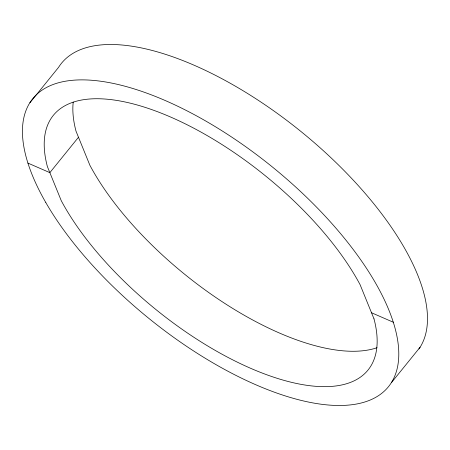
<?xml version="1.0" encoding="UTF-8"?>
<svg xmlns="http://www.w3.org/2000/svg" width="450" height="450" viewBox="0 0 450 450"><rect width="100%" height="100%" fill="white"/><g stroke="black" fill="none" stroke-linecap="round" stroke-linejoin="round"><path stroke-width="0.67" d="M29.897 102.786L58.534 67.393A228.842 97.701 39 0 1 293.597 125.646A228.842 97.701 39 0 1 418.961 348.93M78.491 137.256L49.86 172.648L27.928 163.097M391.466 382.607L420.103 347.214M371.509 312.744L393.441 322.296M377.027 347.726A202.399 86.411 39 0 1 89.91 165.33L75.999 131.124A202.399 86.411 39 0 1 73.221 102.111M374.001 318.876L360.09 284.67A202.399 86.411 39 0 0 157.393 111.668A202.399 86.411 39 0 0 47.363 166.523L61.279 200.728A202.399 86.411 39 0 0 263.97 373.725A202.399 86.411 39 0 0 374.001 318.876M45.81 202.551A228.842 97.701 39 0 0 371.751 399.358A228.842 97.701 39 0 0 214.487 126.18A228.842 97.701 39 0 0 45.81 202.551"/></g></svg>
